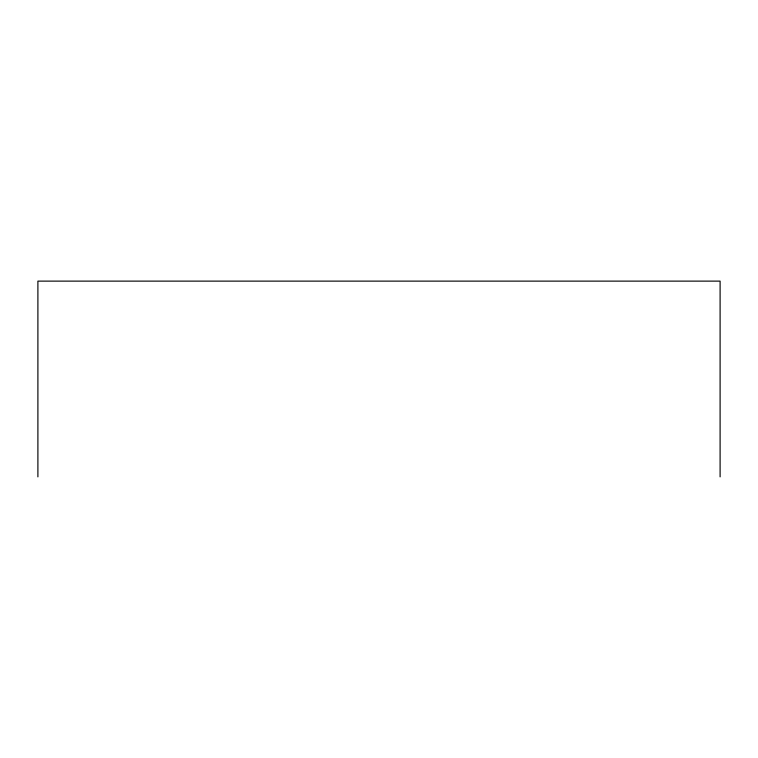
<?xml version="1.0" encoding="UTF-8"?>
<svg xmlns="http://www.w3.org/2000/svg" width="758" height="758" viewBox="0 0 758 758"><rect width="100%" height="100%" fill="white"/><g stroke="black" fill="none" stroke-linecap="round" stroke-linejoin="round"><path stroke-width="1.14" d="M720.1 476.877L720.1 281.123L37.9 281.123L37.9 476.877"/></g></svg>
